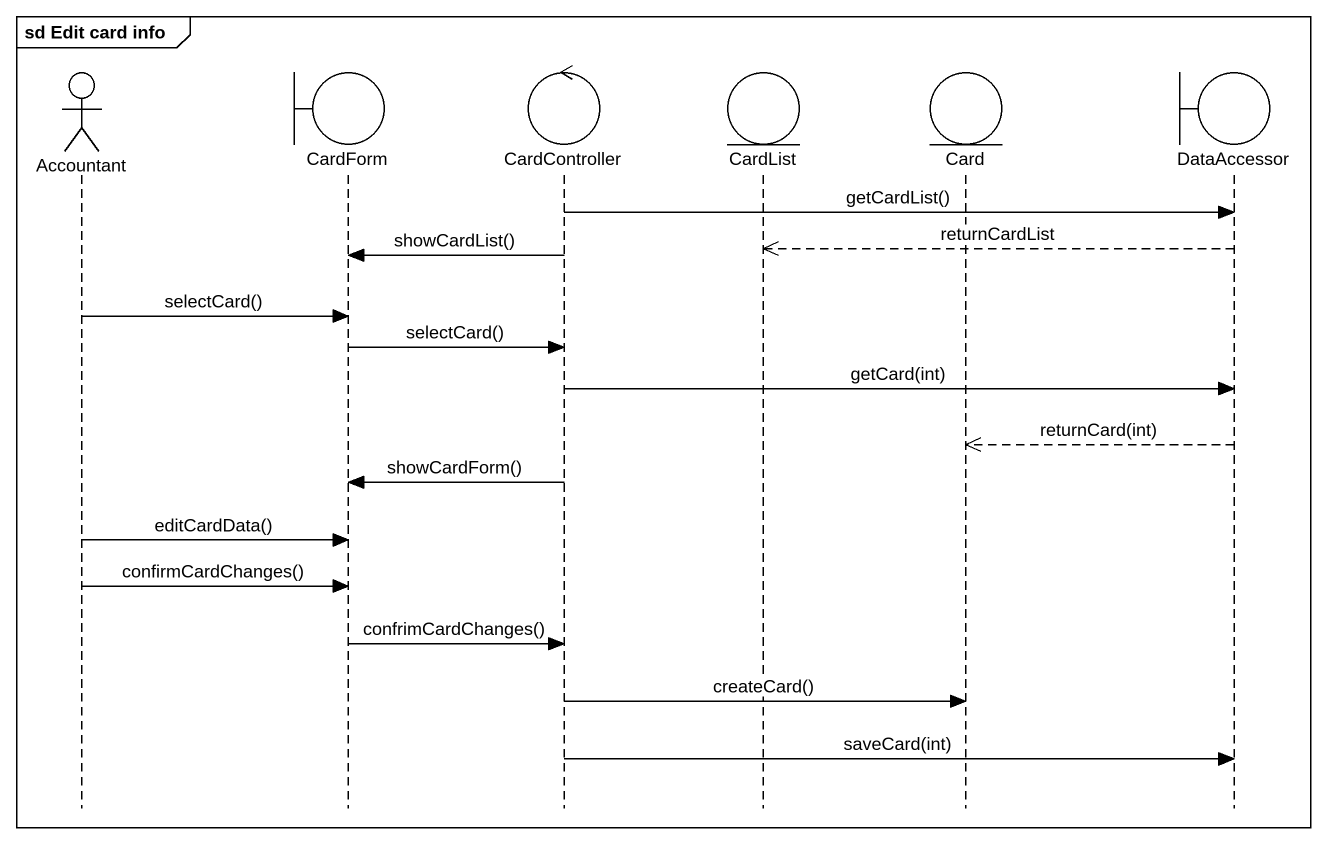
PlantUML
@startuml
mainframe sd Edit card info
hide footbox
actor Accountant
boundary CardForm
control CardController
entity CardList
entity "Card" as Card_
boundary DataAccessor

CardController -> DataAccessor : getCardList()
DataAccessor -->> CardList : returnCardList
CardController -> CardForm : showCardList()
Accountant -> CardForm : selectCard()
CardForm -> CardController : selectCard()
CardController -> DataAccessor : getCard(int)
DataAccessor -->> Card_ : returnCard(int)
CardController -> CardForm : showCardForm()
Accountant -> CardForm : editCardData()
Accountant -> CardForm : confirmCardChanges()
CardForm -> CardController : confrimCardChanges()
CardController -> Card_ : createCard()
CardController -> DataAccessor : saveCard(int)
@enduml
